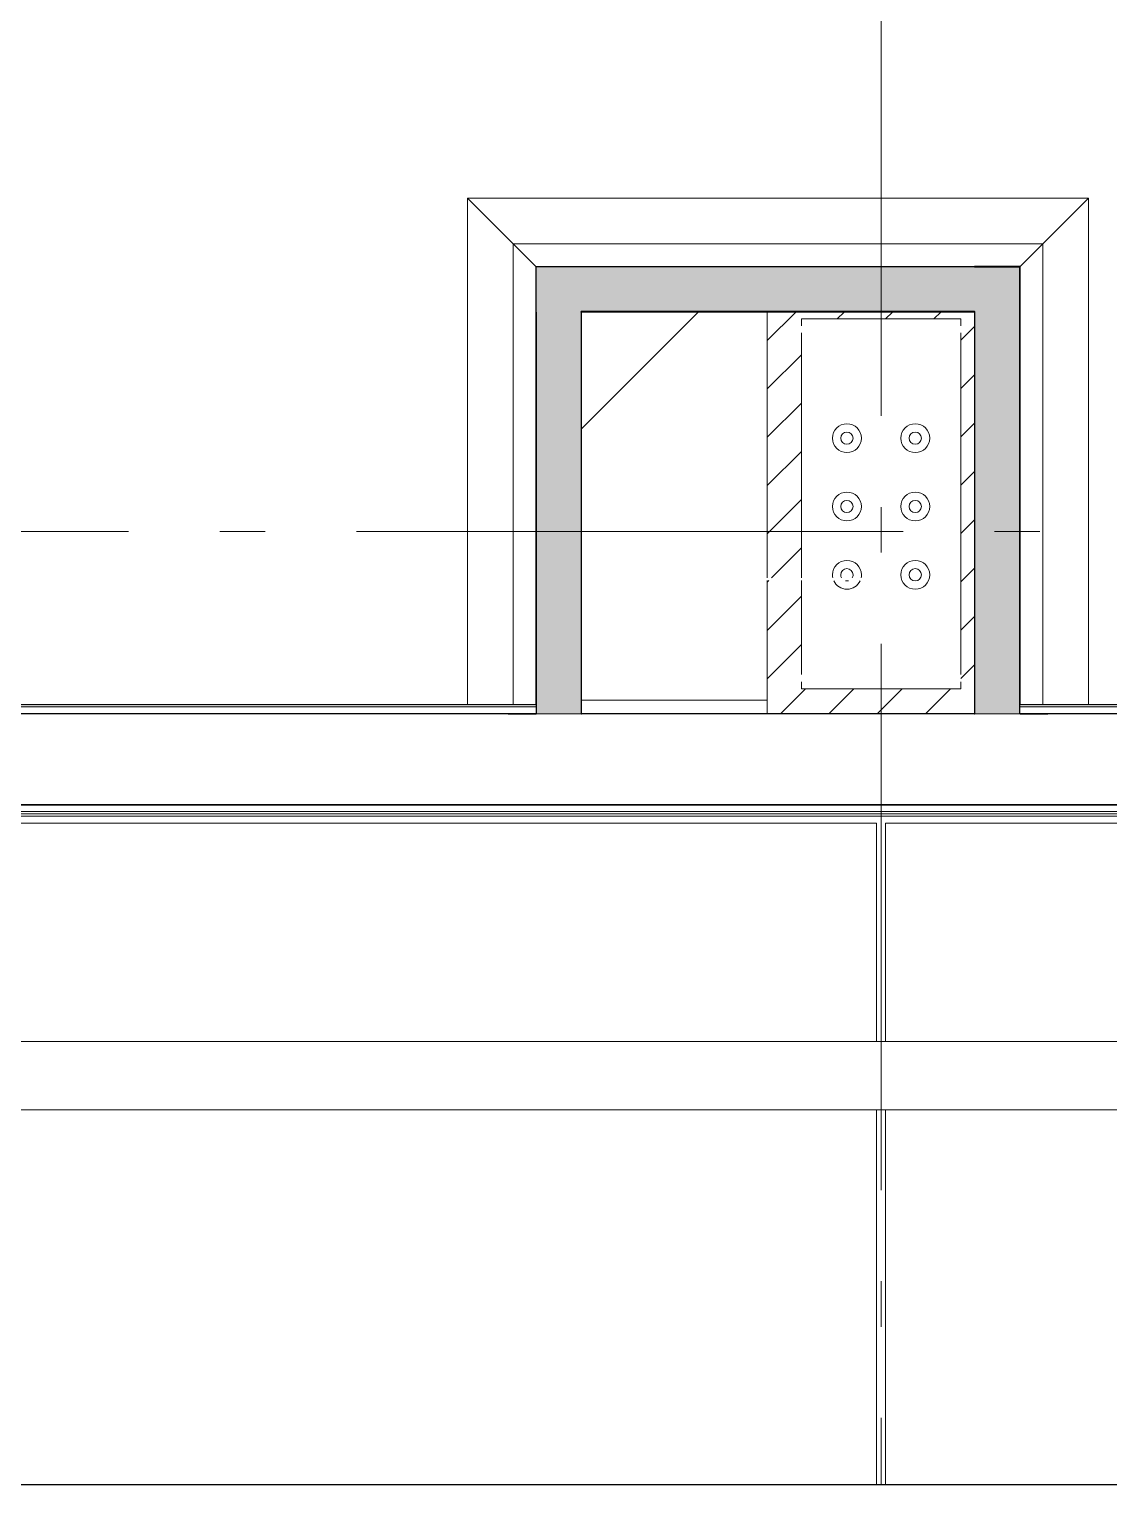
# Model space of a CAD drawing. Header units: millimetres. Extents: x -187347 to 135007, y -6415 to 292048.
# Drawn here: x -76810 to -74440, y -6038 to -2842 of the extents above; entities that cross this region are included whole.
import ezdxf

# ---------------------------------------------------------------- set-up
doc = ezdxf.new("R2010")
doc.units = ezdxf.units.MM
doc.header["$LTSCALE"] = 100
doc.linetypes.add('Z_LINE-CNTR', pattern=[17, 12, -2, 1, -2])
for name, color, linetype, lineweight in [('A-FLOR', 7, 'Continuous', 5), ('A-WALL', 7, 'Continuous', 5), ('A-WALL-FNSH', 7, 'Continuous', 5), ('A-WALL-PATT', 7, 'Continuous', 5), ('S-BEAM', 7, 'Continuous', 5), ('S-COLS', 7, 'Continuous', 5), ('S-FSTN', 7, 'Continuous', 5), ('S-GRID', 7, 'Continuous', 5)]:
    doc.layers.add(name, color=color, linetype=linetype, lineweight=lineweight)
doc.layers.add('Tracklength', color=4, linetype='Continuous')

# ---------------------------------------------------------------- blocks, each defined once
blk = doc.blocks.new('ODE_ST_M3_Base_Plate_Connection___Double_Row_14562_FREE_BOLT_LOD3 - BR630A-30467396-BLOCK WORK - GROUND FLOOR PLAN - FOR SITE')
at = {"layer": 'S-FSTN'}
for p, q in [((-181.3, 406), (-181.3, 391)), ((168.7, 406), (-181.3, 406)), ((168.7, 391), (168.7, 406)), ((-181.3, 375), (-181.3, -375)), ((168.7, 168.8), (168.7, 375)), ((168.7, -375), (168.7, 162.8)), ((-181.3, -391), (-181.3, -406)), ((-181.3, -406), (168.7, -406)), ((168.7, -406), (168.7, -391))]:
    blk.add_line(p, q, dxfattribs=at)
blk = doc.blocks.new('Hex Head - 16mmØ BOLT-9650050-BLOCK WORK - GROUND FLOOR PLAN - FOR SITE')
at = {"layer": 'S-FSTN'}
for radius, start, end in [(31.7, 0, 180), (13.5, 0, 180), (31.7, 180, 360), (13.5, 180, 360)]:
    blk.add_arc((9.5, 0), radius, start, end, dxfattribs=at)
blk = doc.blocks.new('Hex Head - 30mmØ BOLT-30457600-BLOCK WORK - GROUND FLOOR PLAN - FOR SITE')
at = {"layer": 'S-FSTN'}
for radius, start, end in [(31.7, 0, 180), (13.5, 0, 180), (31.7, 180, 360), (13.5, 180, 360)]:
    blk.add_arc((9.5, 0), radius, start, end, dxfattribs=at)
blk = doc.blocks.new('Hex Head - 16mmØ BOLT-V283-BLOCK WORK - GROUND FLOOR PLAN - FOR SITE')
at = {"layer": 'S-FSTN'}
for radius, start, end in [(31.7, 0, 180), (13.5, 0, 180), (31.8, 180, 192.4125), (31.7, 203.9765, 336.0235), (13.5, 180, 210), (13.5, 255, 285), (13.5, 330, 360), (31.7, 347.5875, 360)]:
    blk.add_arc((9.5, 0), radius, start, end, dxfattribs=at)

msp = doc.modelspace()

# ---------------------------------------------------------------- hatches: boundary and pattern name
at = {"layer": 'A-WALL-PATT', "true_color": 0xb8ffa6}
h = msp.add_hatch(color=71, dxfattribs=at)
h.paths.add_polyline_path([(-75696.6, -4325), (-75696.6, -3463), (-75697.4, -3463), (-75697.4, -4325)])
h.paths.add_polyline_path([(-75696.6, -3462.2), (-75696.6, -3363.8), (-75697.4, -3363.8), (-75697.4, -3462.2)])
h = msp.add_hatch(color=71, dxfattribs=at)
h.paths.add_polyline_path([(-74734.1, -3363.8), (-74635.7, -3363.8), (-74635.7, -3363), (-74734.1, -3363)])
h.paths.add_polyline_path([(-75696.6, -3363.8), (-74734.9, -3363.8), (-74734.9, -3363), (-75696.6, -3363)])
at = {"layer": 'A-WALL-PATT'}
h = msp.add_hatch(dxfattribs=at)
h.set_pattern_fill('FP_644', color=256, angle=67.3801, style=0, pattern_type=2)
h.set_pattern_definition([(67.38, (-75212.064, -3443.189), (0.0003, 50.7995), [13.208, -647.192]), (67.38, (-75161.264, -3443.19), (0.0003, 50.79954), [13.208, -647.192]), (67.38, (-75110.464, -3443.189), (0.0003, 50.79954), [13.208, -647.192]), (67.38, (-75059.664, -3443.19), (0.0003, 50.79954), [13.208, -647.192]), (67.38, (-75008.864, -3443.189), (0.0003, 50.79954), [13.208, -647.192]), (112.249, (-75169.392, -3443.19), (0.00024, 50.8004), [12.075, -1195.427]), (112.249, (-75118.592, -3443.189), (0.00024, 50.8004), [12.075, -1195.427]), (112.249, (-75067.792, -3443.189), (0.00024, 50.80037), [12.075, -1195.427]), (112.249, (-75016.992, -3443.189), (0.00024, 50.80037), [12.075, -1195.427]), (112.249, (-74966.192, -3443.189), (0.00024, 50.80037), [12.075, -1195.427]), (112.249, (-74915.392, -3443.188), (0.00024, 50.80037), [12.075, -1195.427]), (112.2491, (-74864.592, -3443.19), (0.00024, 50.80037), [12.075, -1195.427]), (112.2491, (-74813.792, -3443.19), (0.00024, 50.80037), [12.075, -1195.427]), (112.2491, (-74762.992, -3443.189), (0.00024, 50.80037), [12.075, -1195.427]), (247.751, (-75182.092, -3432.013), (-0.0005, 50.8004), [12.075, -1195.427]), (247.751, (-75131.292, -3432.013), (-0.0005, 50.8004), [12.075, -1195.427]), (247.751, (-75080.492, -3432.013), (-0.0005, 50.80037), [12.075, -1195.427]), (247.751, (-75029.692, -3432.013), (-0.0005, 50.80037), [12.075, -1195.427]), (247.751, (-74978.892, -3432.013), (-0.0005, 50.80037), [12.075, -1195.427]), (247.751, (-74928.092, -3432.013), (-0.0005, 50.80037), [12.075, -1195.427]), (247.7511, (-74877.292, -3432.013), (-0.00048, 50.80037), [12.075, -1195.427]), (247.7511, (-74826.492, -3432.013), (-0.00048, 50.80037), [12.075, -1195.427]), (247.7511, (-74775.692, -3432.013), (-0.00048, 50.80037), [12.075, -1195.427]), (292.62, (-75199.872, -3430.997), (-0.00055, 50.79954), [13.208, -647.192]), (292.62, (-75149.072, -3430.997), (-0.00055, 50.79954), [13.208, -647.192]), (292.62, (-75098.272, -3430.997), (-0.00055, 50.79954), [13.208, -647.192]), (292.62, (-75047.472, -3430.997), (-0.00055, 50.79954), [13.208, -647.192]), (292.62, (-74996.672, -3430.997), (-0.00055, 50.79954), [13.208, -647.192]), (81.8701, (-75214.604, -3451.825), (-7e-05, 50.79954), [3.592, -355.618]), (68.1986, (-75214.096, -3448.269), (-0.0002, 50.8005), [5.471, -268.095]), (68.1986, (-75163.296, -3448.269), (-0.0002, 50.8005), [5.471, -268.095]), (291.801, (-75194.792, -3443.19), (0.0004, 50.8005), [5.471, -268.095]), (291.801, (-75143.992, -3443.19), (0.0004, 50.8005), [5.471, -268.095]), (278.1301, (-75192.76, -3448.269), (-0.00017, 50.79954), [3.592, -355.618]), (278.1301, (-75214.604, -3451.825), (-0.00017, 50.79954), [3.592, -355.618]), (296.565, (-75214.096, -3455.381), (-0.0005, 50.7999), [3.408, -110.184]), (315, (-75212.572, -3458.43), (-0.0001, 50.8), [3.592, -68.25]), (326.31, (-75210.032, -3460.97), (-0.0005, 50.8), [1.832, -181.33]), (326.31, (-75159.23, -3460.97), (-0.0005, 50.8), [1.832, -181.33]), (326.31, (-75108.43, -3460.97), (-0.0005, 50.8), [1.832, -181.33]), (341.565, (-75208.51, -3461.985), (0.0002, 50.8), [1.676, -158.967]), (341.565, (-75157.71, -3461.985), (0.0002, 50.7998), [1.676, -158.967]), (341.565, (-75106.91, -3461.985), (0.0002, 50.7998), [1.676, -158.967]), (341.565, (-75206.984, -3462.493), (0.0002, 50.8), [1.676, -158.967]), (341.565, (-75156.184, -3462.493), (0.0002, 50.7998), [1.676, -158.967]), (341.565, (-75105.384, -3462.493), (0.0002, 50.7998), [1.676, -158.967]), (0.0001, (-75205.46, -3463), (-0.0001, 50.8), [4.064, -46.736]), (18.435, (-75201.396, -3463), (-0.0005, 50.8), [1.676, -158.967]), (18.435, (-75150.596, -3463), (-0.0005, 50.7998), [1.676, -158.967]), (18.435, (-75099.796, -3463), (-0.0005, 50.7998), [1.676, -158.967]), (18.435, (-75199.87, -3462.493), (-0.0005, 50.8), [1.676, -158.967]), (18.435, (-75149.07, -3462.492), (-0.0005, 50.7998), [1.676, -158.967]), (18.435, (-75098.27, -3462.493), (-0.0005, 50.7998), [1.676, -158.967]), (33.69, (-75198.35, -3461.985), (0.0002, 50.8), [1.832, -181.33]), (33.69, (-75147.548, -3461.985), (0.0002, 50.8), [1.832, -181.33]), (33.69, (-75096.75, -3461.985), (0.0002, 50.8), [1.832, -181.33]), (45, (-75196.824, -3460.97), (-0.0001, 50.8), [3.592, -68.25]), (63.435, (-75194.284, -3458.429), (0.0003, 50.7999), [3.408, -110.184]), (81.8701, (-75192.76, -3455.3815), (-7e-05, 50.79954), [3.592, -355.618]), (81.8701, (-75189.204, -3451.8244), (-7e-05, 50.79954), [3.592, -355.618]), (68.1986, (-75188.696, -3448.27), (-0.0002, 50.8005), [5.471, -268.095]), (68.1986, (-75137.896, -3448.269), (-0.0002, 50.8005), [5.471, -268.095]), (291.801, (-75169.392, -3443.19), (0.0004, 50.8005), [5.471, -268.095]), (291.801, (-75118.592, -3443.189), (0.0004, 50.8005), [5.471, -268.095]), (278.1301, (-75167.36, -3448.2684), (-0.00017, 50.79954), [3.592, -355.618]), (278.1301, (-75189.204, -3451.8244), (-0.00017, 50.79954), [3.592, -355.618]), (296.565, (-75188.696, -3455.381), (-0.0005, 50.7999), [3.408, -110.184]), (315, (-75187.172, -3458.43), (-0.0001, 50.8), [3.592, -68.25]), (326.31, (-75184.63, -3460.97), (-0.0005, 50.8), [1.832, -181.33]), (326.31, (-75133.83, -3460.97), (-0.0005, 50.8), [1.832, -181.33]), (326.31, (-75083.032, -3460.97), (-0.0005, 50.8), [1.832, -181.33]), (341.565, (-75183.11, -3461.985), (0.0002, 50.7998), [1.676, -158.967]), (341.565, (-75132.31, -3461.985), (0.0002, 50.7998), [1.676, -158.967]), (341.565, (-75081.508, -3461.985), (0.0002, 50.7998), [1.676, -158.967]), (341.565, (-75181.584, -3462.493), (0.0002, 50.7998), [1.676, -158.967]), (341.565, (-75130.784, -3462.493), (0.0002, 50.7998), [1.676, -158.967]), (341.565, (-75079.984, -3462.493), (0.0002, 50.7998), [1.676, -158.967]), (0.0001, (-75180.06, -3463), (-0.0001, 50.8), [4.064, -46.736]), (18.435, (-75175.996, -3463), (-0.0005, 50.7998), [1.676, -158.967]), (18.435, (-75125.196, -3463), (-0.0005, 50.7998), [1.676, -158.967]), (18.435, (-75074.396, -3463), (-0.0005, 50.7998), [1.676, -158.967]), (18.435, (-75174.47, -3462.493), (-0.0005, 50.7998), [1.676, -158.967]), (18.435, (-75123.67, -3462.493), (-0.0005, 50.7998), [1.676, -158.967]), (18.435, (-75072.87, -3462.493), (-0.0005, 50.7998), [1.676, -158.967]), (33.69, (-75172.948, -3461.985), (0.0002, 50.8), [1.832, -181.33]), (33.69, (-75122.148, -3461.985), (0.0002, 50.8), [1.832, -181.33]), (33.69, (-75071.35, -3461.985), (0.0002, 50.8), [1.832, -181.33]), (45, (-75171.424, -3460.97), (-0.0001, 50.8), [3.592, -68.25]), (63.435, (-75168.884, -3458.429), (0.0003, 50.7999), [3.408, -110.184]), (81.8701, (-75167.3596, -3455.381), (-7e-05, 50.79954), [3.592, -355.618]), (81.8701, (-75201.9036, -3423.377), (-7e-05, 50.79954), [3.592, -355.618]), (63.435, (-75201.396, -3419.821), (0.0003, 50.7999), [3.408, -110.184]), (45, (-75199.872, -3416.773), (-0.0001, 50.8), [3.592, -68.25]), (33.69, (-75197.33, -3414.233), (0.0002, 50.8), [1.832, -181.33]), (33.69, (-75146.532, -3414.233), (0.0002, 50.8), [1.832, -181.33]), (33.69, (-75095.73, -3414.233), (0.0002, 50.8), [1.832, -181.33]), (18.435, (-75195.81, -3413.217), (-0.0005, 50.8), [1.676, -158.967]), (18.435, (-75145.01, -3413.217), (-0.0005, 50.7998), [1.676, -158.967]), (18.435, (-75094.208, -3413.217), (-0.0005, 50.7998), [1.676, -158.967]), (18.435, (-75194.284, -3412.71), (-0.0005, 50.8), [1.676, -158.967]), (18.435, (-75143.484, -3412.71), (-0.0005, 50.7998), [1.676, -158.967]), (18.435, (-75092.684, -3412.71), (-0.0005, 50.7998), [1.676, -158.967]), (0.0001, (-75192.76, -3412.2), (-0.0001, 50.8), [4.064, -46.736]), (341.565, (-75188.696, -3412.2), (0.0002, 50.8), [1.676, -158.967]), (341.565, (-75137.896, -3412.2), (0.0002, 50.7998), [1.676, -158.967]), (341.565, (-75087.096, -3412.2), (0.0002, 50.7998), [1.676, -158.967]), (341.565, (-75187.172, -3412.71), (0.0002, 50.8), [1.676, -158.967]), (341.565, (-75136.37, -3412.71), (0.0002, 50.7998), [1.676, -158.967]), (341.565, (-75085.57, -3412.71), (0.0002, 50.7998), [1.676, -158.967]), (326.31, (-75185.648, -3413.217), (-0.0005, 50.8), [1.832, -181.33]), (326.31, (-75134.848, -3413.217), (-0.0005, 50.8), [1.832, -181.33]), (326.31, (-75084.05, -3413.217), (-0.0005, 50.8), [1.832, -181.33]), (315, (-75184.124, -3414.233), (-0.0001, 50.8), [3.592, -68.25]), (296.565, (-75181.584, -3416.773), (-0.0005, 50.7999), [3.408, -110.184]), (278.1301, (-75180.0596, -3419.821), (-0.00017, 50.79954), [3.592, -355.618]), (278.1301, (-75201.9036, -3423.377), (-0.00017, 50.79954), [3.592, -355.618]), (290.556, (-75201.396, -3426.932), (-0.0003, 50.8004), [4.34, -429.695]), (290.556, (-75150.596, -3426.933), (-0.0003, 50.8004), [4.34, -429.695]), (290.556, (-75099.796, -3426.933), (-0.0003, 50.8004), [4.34, -429.695]), (68.1986, (-75182.092, -3432.013), (-0.0002, 50.8005), [5.471, -268.095]), (68.1986, (-75131.292, -3432.013), (-0.0002, 50.8005), [5.471, -268.095]), (81.8701, (-75180.06, -3426.933), (-7e-05, 50.79954), [3.592, -355.618]), (0.0001, (-75216.13, -3412.2), (-0.0001, 50.8), [2.032, -48.768]), (341.565, (-75214.096, -3412.2), (0.0002, 50.8), [1.676, -158.967]), (341.565, (-75163.296, -3412.2), (0.0002, 50.7998), [1.676, -158.967]), (341.565, (-75112.496, -3412.2), (0.0002, 50.7998), [1.676, -158.967]), (341.565, (-75212.57, -3412.71), (0.0002, 50.8), [1.676, -158.967]), (341.565, (-75161.77, -3412.71), (0.0002, 50.7998), [1.676, -158.967]), (341.565, (-75110.97, -3412.71), (0.0002, 50.7998), [1.676, -158.967]), (326.31, (-75211.05, -3413.217), (-0.0005, 50.8), [1.832, -181.33]), (326.31, (-75160.248, -3413.217), (-0.0005, 50.8), [1.832, -181.33]), (326.31, (-75109.45, -3413.217), (-0.0005, 50.8), [1.832, -181.33]), (315, (-75209.524, -3414.233), (-0.0001, 50.8), [3.592, -68.25]), (296.565, (-75206.984, -3416.773), (-0.0005, 50.7999), [3.408, -110.184]), (278.1301, (-75205.46, -3419.8215), (-0.00017, 50.79954), [3.592, -355.618]), (69.444, (-75206.984, -3430.997), (7e-05, 50.8004), [4.34, -429.695]), (69.444, (-75156.184, -3430.997), (7e-05, 50.8004), [4.34, -429.695]), (69.444, (-75105.384, -3430.997), (7e-05, 50.8004), [4.34, -429.695]), (81.8701, (-75205.46, -3426.9334), (-7e-05, 50.79954), [3.592, -355.618]), (81.8701, (-75176.504, -3423.377), (-7e-05, 50.79954), [3.592, -355.618]), (63.435, (-75175.996, -3419.82), (0.0003, 50.7999), [3.408, -110.184]), (45, (-75174.47, -3416.773), (-0.0001, 50.8), [3.592, -68.25]), (33.69, (-75171.932, -3414.233), (0.0002, 50.8), [1.832, -181.33]), (33.69, (-75121.13, -3414.233), (0.0002, 50.8), [1.832, -181.33]), (33.69, (-75070.33, -3414.233), (0.0002, 50.8), [1.832, -181.33]), (18.435, (-75170.41, -3413.217), (-0.0005, 50.7998), [1.676, -158.967]), (18.435, (-75119.61, -3413.217), (-0.0005, 50.7998), [1.676, -158.967]), (18.435, (-75068.81, -3413.217), (-0.0005, 50.7998), [1.676, -158.967]), (18.435, (-75168.884, -3412.71), (-0.0005, 50.7998), [1.676, -158.967]), (18.435, (-75118.084, -3412.71), (-0.0005, 50.7998), [1.676, -158.967]), (18.435, (-75067.284, -3412.71), (-0.0005, 50.7998), [1.676, -158.967]), (0.0001, (-75167.36, -3412.2), (-0.0001, 50.8), [2.032, -48.768]), (278.1301, (-75176.504, -3423.377), (-0.00017, 50.79954), [3.592, -355.618]), (291.801, (-75175.996, -3426.933), (0.0004, 50.8005), [5.471, -268.095]), (291.801, (-75125.196, -3426.933), (0.0004, 50.8005), [5.471, -268.095])])
h.paths.add_polyline_path([(-74734.1, -3462.2), (-74734.1, -3363.8), (-75696.6, -3363.8), (-75696.6, -3462.2), (-74734.9, -3462.2)])
h = msp.add_hatch(dxfattribs=at)
h.set_pattern_fill('FP_645', color=256, angle=67.3801, style=0, pattern_type=2)
h.set_pattern_definition([(337.38, (-74715.066, -3858.064), (50.79954, -0.0003), [13.208, -647.192]), (337.38, (-74715.066, -3908.865), (50.79954, -0.0003), [13.208, -647.192]), (337.38, (-74715.066, -3959.665), (50.79954, -0.0003), [13.208, -647.192]), (337.38, (-74715.066, -4010.465), (50.79954, -0.0003), [13.208, -647.192]), (337.38, (-74715.066, -4061.265), (50.79954, -0.0003), [13.208, -647.192]), (22.249, (-74715.066, -3900.737), (50.8004, -0.00024), [12.075, -1195.427]), (22.249, (-74715.066, -3951.537), (50.8004, -0.00024), [12.075, -1195.427]), (22.249, (-74715.066, -4002.337), (50.80037, -0.00024), [12.075, -1195.427]), (22.249, (-74715.066, -4053.137), (50.80037, -0.00024), [12.075, -1195.427]), (22.249, (-74715.066, -4103.937), (50.80037, -0.00024), [12.075, -1195.427]), (22.249, (-74715.066, -4154.737), (50.80037, -0.00024), [12.075, -1195.427]), (22.2491, (-74715.066, -4205.537), (50.80037, -0.00024), [12.075, -1195.427]), (22.2491, (-74715.066, -4256.337), (50.80037, -0.00024), [12.075, -1195.427]), (22.2491, (-74715.066, -4307.136), (50.80037, -0.00024), [12.075, -1195.427]), (157.751, (-74703.89, -3888.036), (50.8004, 0.0005), [12.075, -1195.427]), (157.751, (-74703.89, -3938.837), (50.8004, 0.0005), [12.075, -1195.427]), (157.751, (-74703.89, -3989.637), (50.80037, 0.0005), [12.075, -1195.427]), (157.751, (-74703.89, -4040.437), (50.80037, 0.0005), [12.075, -1195.427]), (157.751, (-74703.89, -4091.237), (50.80037, 0.0005), [12.075, -1195.427]), (157.751, (-74703.89, -4142.037), (50.80037, 0.0005), [12.075, -1195.427]), (157.7511, (-74703.89, -4192.837), (50.80037, 0.00048), [12.075, -1195.427]), (157.7511, (-74703.89, -4243.637), (50.80037, 0.00048), [12.075, -1195.427]), (157.7511, (-74703.89, -4294.437), (50.80037, 0.00048), [12.075, -1195.427]), (202.62, (-74702.874, -3870.257), (50.79954, 0.00055), [13.208, -647.192]), (202.62, (-74702.874, -3921.057), (50.79954, 0.00055), [13.208, -647.192]), (202.62, (-74702.874, -3971.857), (50.79954, 0.00055), [13.208, -647.192]), (202.62, (-74702.874, -4022.657), (50.79954, 0.00055), [13.208, -647.192]), (202.62, (-74702.874, -4073.457), (50.79954, 0.00055), [13.208, -647.192]), (351.8701, (-74723.7016, -3855.525), (50.79954, 7e-05), [3.592, -355.618]), (338.198, (-74720.146, -3856.033), (50.8005, -0.0002), [5.471, -268.095]), (338.198, (-74720.146, -3906.833), (50.8005, -0.0002), [5.471, -268.095]), (201.801, (-74715.066, -3875.337), (50.8005, -0.0004), [5.471, -268.095]), (201.801, (-74715.066, -3926.137), (50.8005, -0.0004), [5.471, -268.095]), (188.1301, (-74720.1456, -3877.369), (50.79954, 0.00017), [3.592, -355.618]), (188.1301, (-74723.7016, -3855.525), (50.79954, 0.00017), [3.592, -355.618]), (206.565, (-74727.258, -3856.033), (50.7999, 0.0005), [3.408, -110.184]), (225, (-74730.306, -3857.557), (50.8, 0.0001), [3.592, -68.25]), (236.31, (-74732.846, -3860.097), (50.8, 0.0005), [1.832, -181.33]), (236.31, (-74732.846, -3910.897), (50.8, 0.0005), [1.832, -181.33]), (236.31, (-74732.846, -3961.697), (50.8, 0.0005), [1.832, -181.33]), (251.565, (-74733.86, -3861.62), (50.8, -0.0002), [1.676, -158.967]), (251.565, (-74733.86, -3912.42), (50.7998, -0.0002), [1.676, -158.967]), (251.565, (-74733.86, -3963.22), (50.7998, -0.0002), [1.676, -158.967]), (251.565, (-74734.37, -3863.145), (50.8, -0.0002), [1.676, -158.967]), (251.565, (-74734.37, -3913.945), (50.7998, -0.0002), [1.676, -158.967]), (251.565, (-74734.37, -3964.745), (50.7998, -0.0002), [1.676, -158.967]), (270, (-74734.88, -3864.67), (50.8, 0.0001), [4.064, -46.736]), (288.435, (-74734.88, -3868.733), (50.8, 0.0005), [1.676, -158.967]), (288.435, (-74734.88, -3919.533), (50.7998, 0.0005), [1.676, -158.967]), (288.435, (-74734.88, -3970.332), (50.7998, 0.0005), [1.676, -158.967]), (288.435, (-74734.37, -3870.257), (50.8, 0.0005), [1.676, -158.967]), (288.435, (-74734.37, -3921.057), (50.7998, 0.0005), [1.676, -158.967]), (288.435, (-74734.37, -3971.857), (50.7998, 0.0005), [1.676, -158.967]), (303.69, (-74733.86, -3871.78), (50.8, -0.0002), [1.832, -181.33]), (303.69, (-74733.86, -3922.58), (50.8, -0.0002), [1.832, -181.33]), (303.69, (-74733.862, -3973.38), (50.8, -0.0002), [1.832, -181.33]), (315, (-74732.846, -3873.305), (50.8, 0.0001), [3.592, -68.25]), (333.435, (-74730.306, -3875.845), (50.7999, -0.0003), [3.408, -110.184]), (351.8701, (-74727.258, -3877.369), (50.79954, 7e-05), [3.592, -355.618]), (351.8701, (-74723.702, -3880.9254), (50.79954, 7e-05), [3.592, -355.618]), (338.198, (-74720.146, -3881.433), (50.8005, -0.0002), [5.471, -268.095]), (338.198, (-74720.146, -3932.233), (50.8005, -0.0002), [5.471, -268.095]), (201.801, (-74715.066, -3900.737), (50.8005, -0.0004), [5.471, -268.095]), (201.801, (-74715.066, -3951.537), (50.8005, -0.0004), [5.471, -268.095]), (188.1301, (-74720.146, -3902.7694), (50.79954, 0.00017), [3.592, -355.618]), (188.1301, (-74723.702, -3880.9254), (50.79954, 0.00017), [3.592, -355.618]), (206.565, (-74727.258, -3881.433), (50.7999, 0.0005), [3.408, -110.184]), (225, (-74730.306, -3882.957), (50.8, 0.0001), [3.592, -68.25]), (236.31, (-74732.846, -3885.497), (50.8, 0.0005), [1.832, -181.33]), (236.31, (-74732.846, -3936.297), (50.8, 0.0005), [1.832, -181.33]), (236.31, (-74732.846, -3987.097), (50.8, 0.0005), [1.832, -181.33]), (251.565, (-74733.86, -3887.02), (50.7998, -0.0002), [1.676, -158.967]), (251.565, (-74733.86, -3937.82), (50.7998, -0.0002), [1.676, -158.967]), (251.565, (-74733.86, -3988.62), (50.7998, -0.0002), [1.676, -158.967]), (251.565, (-74734.37, -3888.544), (50.7998, -0.0002), [1.676, -158.967]), (251.565, (-74734.37, -3939.345), (50.7998, -0.0002), [1.676, -158.967]), (251.565, (-74734.37, -3990.145), (50.7998, -0.0002), [1.676, -158.967]), (270, (-74734.88, -3890.07), (50.8, 0.0001), [4.064, -46.736]), (288.435, (-74734.88, -3894.133), (50.7998, 0.0005), [1.676, -158.967]), (288.435, (-74734.88, -3944.933), (50.7998, 0.0005), [1.676, -158.967]), (288.435, (-74734.88, -3995.733), (50.7998, 0.0005), [1.676, -158.967]), (288.435, (-74734.37, -3895.657), (50.7998, 0.0005), [1.676, -158.967]), (288.435, (-74734.37, -3946.457), (50.7998, 0.0005), [1.676, -158.967]), (288.435, (-74734.37, -3997.257), (50.7998, 0.0005), [1.676, -158.967]), (303.69, (-74733.86, -3897.18), (50.8, -0.0002), [1.832, -181.33]), (303.69, (-74733.862, -3947.98), (50.8, -0.0002), [1.832, -181.33]), (303.69, (-74733.86, -3998.78), (50.8, -0.0002), [1.832, -181.33]), (315, (-74732.846, -3898.705), (50.8, 0.0001), [3.592, -68.25]), (333.435, (-74730.306, -3901.244), (50.7999, -0.0003), [3.408, -110.184]), (351.8701, (-74727.258, -3902.769), (50.79954, 7e-05), [3.592, -355.618]), (351.8701, (-74695.254, -3868.225), (50.79954, 7e-05), [3.592, -355.618]), (333.435, (-74691.698, -3868.733), (50.7999, -0.0003), [3.408, -110.184]), (315, (-74688.65, -3870.257), (50.8, 0.0001), [3.592, -68.25]), (303.69, (-74686.11, -3872.797), (50.8, -0.0002), [1.832, -181.33]), (303.69, (-74686.11, -3923.597), (50.8, -0.0002), [1.832, -181.33]), (303.69, (-74686.11, -3974.397), (50.8, -0.0002), [1.832, -181.33]), (288.435, (-74685.094, -3874.32), (50.8, 0.0005), [1.676, -158.967]), (288.435, (-74685.094, -3925.12), (50.7998, 0.0005), [1.676, -158.967]), (288.435, (-74685.094, -3975.92), (50.7998, 0.0005), [1.676, -158.967]), (288.435, (-74684.586, -3875.845), (50.8, 0.0005), [1.676, -158.967]), (288.435, (-74684.586, -3926.645), (50.7998, 0.0005), [1.676, -158.967]), (288.435, (-74684.586, -3977.445), (50.7998, 0.0005), [1.676, -158.967]), (270, (-74684.08, -3877.37), (50.8, 0.0001), [4.064, -46.736]), (251.565, (-74684.08, -3881.432), (50.8, -0.0002), [1.676, -158.967]), (251.565, (-74684.08, -3932.233), (50.7998, -0.0002), [1.676, -158.967]), (251.565, (-74684.08, -3983.033), (50.7998, -0.0002), [1.676, -158.967]), (251.565, (-74684.586, -3882.957), (50.7998, -0.0002), [1.676, -158.967]), (251.565, (-74684.586, -3933.757), (50.7998, -0.0002), [1.676, -158.967]), (251.565, (-74684.586, -3984.557), (50.7998, -0.0002), [1.676, -158.967]), (236.31, (-74685.094, -3884.48), (50.8, 0.0005), [1.832, -181.33]), (236.31, (-74685.094, -3935.28), (50.8, 0.0005), [1.832, -181.33]), (236.31, (-74685.094, -3986.08), (50.8, 0.0005), [1.832, -181.33]), (225, (-74686.11, -3886.005), (50.8, 0.0001), [3.592, -68.25]), (206.565, (-74688.65, -3888.545), (50.7999, 0.0005), [3.408, -110.184]), (188.1301, (-74691.698, -3890.069), (50.79954, 0.00017), [3.592, -355.618]), (188.1301, (-74695.254, -3868.225), (50.79954, 0.00017), [3.592, -355.618]), (200.556, (-74698.81, -3868.733), (50.8004, 0.0003), [4.34, -429.695]), (200.556, (-74698.81, -3919.533), (50.8004, 0.0003), [4.34, -429.695]), (200.556, (-74698.81, -3970.333), (50.8004, 0.0003), [4.34, -429.695]), (338.198, (-74703.89, -3888.036), (50.8005, -0.0002), [5.471, -268.095]), (338.198, (-74703.89, -3938.837), (50.8005, -0.0002), [5.471, -268.095]), (351.8701, (-74698.81, -3890.069), (50.79954, 7e-05), [3.592, -355.618]), (270, (-74684.08, -3854), (50.8, 0.0001), [2.032, -48.768]), (251.565, (-74684.08, -3856.033), (50.8, -0.0002), [1.676, -158.967]), (251.565, (-74684.08, -3906.833), (50.7998, -0.0002), [1.676, -158.967]), (251.565, (-74684.08, -3957.633), (50.7998, -0.0002), [1.676, -158.967]), (251.565, (-74684.586, -3857.556), (50.8, -0.0002), [1.676, -158.967]), (251.565, (-74684.586, -3908.357), (50.7998, -0.0002), [1.676, -158.967]), (251.565, (-74684.586, -3959.157), (50.7998, -0.0002), [1.676, -158.967]), (236.31, (-74685.094, -3859.08), (50.8, 0.0005), [1.832, -181.33]), (236.31, (-74685.094, -3909.88), (50.8, 0.0005), [1.832, -181.33]), (236.31, (-74685.094, -3960.68), (50.8, 0.0005), [1.832, -181.33]), (225, (-74686.11, -3860.605), (50.8, 0.0001), [3.592, -68.25]), (206.565, (-74688.65, -3863.145), (50.7999, 0.0005), [3.408, -110.184]), (188.1301, (-74691.698, -3864.669), (50.79954, 0.00017), [3.592, -355.618]), (339.444, (-74702.874, -3863.144), (50.8004, -7e-05), [4.34, -429.695]), (339.444, (-74702.874, -3913.945), (50.8004, -7e-05), [4.34, -429.695]), (339.444, (-74702.874, -3964.745), (50.8004, -7e-05), [4.34, -429.695]), (351.8701, (-74698.81, -3864.669), (50.79954, 7e-05), [3.592, -355.618]), (351.8701, (-74695.254, -3893.625), (50.79954, 7e-05), [3.592, -355.618]), (333.435, (-74691.698, -3894.133), (50.7999, -0.0003), [3.408, -110.184]), (315, (-74688.65, -3895.657), (50.8, 0.0001), [3.592, -68.25]), (303.69, (-74686.11, -3898.196), (50.8, -0.0002), [1.832, -181.33]), (303.69, (-74686.11, -3948.997), (50.8, -0.0002), [1.832, -181.33]), (303.69, (-74686.11, -3999.797), (50.8, -0.0002), [1.832, -181.33]), (288.435, (-74685.094, -3899.72), (50.7998, 0.0005), [1.676, -158.967]), (288.435, (-74685.094, -3950.52), (50.7998, 0.0005), [1.676, -158.967]), (288.435, (-74685.094, -4001.32), (50.7998, 0.0005), [1.676, -158.967]), (288.435, (-74684.586, -3901.245), (50.7998, 0.0005), [1.676, -158.967]), (288.435, (-74684.586, -3952.045), (50.7998, 0.0005), [1.676, -158.967]), (288.435, (-74684.586, -4002.844), (50.7998, 0.0005), [1.676, -158.967]), (270, (-74684.08, -3902.77), (50.8, 0.0001), [2.032, -48.768]), (188.1301, (-74695.254, -3893.625), (50.79954, 0.00017), [3.592, -355.618]), (201.801, (-74698.81, -3894.133), (50.8005, -0.0004), [5.471, -268.095]), (201.801, (-74698.81, -3944.933), (50.8005, -0.0004), [5.471, -268.095])])
h.paths.add_polyline_path([(-74635.7, -4345), (-74635.7, -3363.8), (-74734.1, -3363.8), (-74734.1, -4345)])
at = {"layer": 'A-WALL-PATT', "true_color": 0xb8ffa6}
for points in [[(-74634.9, -4325), (-74634.9, -3363.8), (-74635.7, -3363.8), (-74635.7, -4325)], [(-75122.3, -3463), (-74734.9, -3463), (-74734.9, -3462.2), (-75598.2, -3462.2), (-75597.4, -3463), (-75492.6, -3463)], [(-75597.4, -4345), (-75597.4, -3463), (-75598.2, -3463), (-75598.2, -4345)], [(-74734.9, -4345), (-74734.1, -4345), (-74734.1, -3462.2), (-74734.9, -3463), (-74734.9, -3886.2)]]:
    msp.add_hatch(color=71, dxfattribs=at).paths.add_polyline_path(points)
at = {"layer": 'A-WALL-PATT'}
h = msp.add_hatch(dxfattribs=at)
h.set_pattern_fill('FP_643', color=256, angle=67.3801, style=0, pattern_type=2)
h.set_pattern_definition([(157.38, (-75617.19, -3899.937), (-50.7995, 0.0003), [13.208, -647.192]), (157.38, (-75617.19, -3849.137), (-50.79954, 0.0003), [13.208, -647.192]), (157.38, (-75617.19, -3798.337), (-50.79954, 0.0003), [13.208, -647.192]), (157.38, (-75617.19, -3747.537), (-50.79954, 0.0003), [13.208, -647.192]), (157.38, (-75617.19, -3696.737), (-50.79954, 0.0003), [13.208, -647.192]), (202.249, (-75617.19, -3857.265), (-50.8004, 0.00024), [12.075, -1195.427]), (202.249, (-75617.19, -3806.464), (-50.8004, 0.00024), [12.075, -1195.427]), (202.249, (-75617.19, -3755.665), (-50.8004, 0.00024), [12.075, -1195.427]), (202.249, (-75617.19, -3704.865), (-50.80037, 0.00024), [12.075, -1195.427]), (202.249, (-75617.19, -3654.065), (-50.80037, 0.00024), [12.075, -1195.427]), (202.249, (-75617.19, -3603.265), (-50.80037, 0.00024), [12.075, -1195.427]), (202.249, (-75617.19, -3552.465), (-50.80037, 0.00024), [12.075, -1195.427]), (202.2491, (-75617.19, -3501.665), (-50.80037, 0.00024), [12.075, -1195.427]), (202.2491, (-75617.19, -3450.865), (-50.80037, 0.00024), [12.075, -1195.427]), (337.751, (-75628.366, -3869.965), (-50.8004, -0.0005), [12.075, -1195.427]), (337.751, (-75628.366, -3819.165), (-50.8004, -0.0005), [12.075, -1195.427]), (337.751, (-75628.366, -3768.365), (-50.8004, -0.0005), [12.075, -1195.427]), (337.751, (-75628.366, -3717.565), (-50.80037, -0.0005), [12.075, -1195.427]), (337.751, (-75628.366, -3666.765), (-50.80037, -0.0005), [12.075, -1195.427]), (337.751, (-75628.366, -3615.965), (-50.80037, -0.0005), [12.075, -1195.427]), (337.751, (-75628.366, -3565.164), (-50.80037, -0.0005), [12.075, -1195.427]), (337.7511, (-75628.366, -3514.365), (-50.80037, -0.00048), [12.075, -1195.427]), (337.7511, (-75628.366, -3463.565), (-50.80037, -0.00048), [12.075, -1195.427]), (22.62, (-75629.382, -3887.745), (-50.7995, -0.00055), [13.208, -647.192]), (22.62, (-75629.382, -3836.945), (-50.79954, -0.00055), [13.208, -647.192]), (22.62, (-75629.382, -3786.145), (-50.79954, -0.00055), [13.208, -647.192]), (22.62, (-75629.382, -3735.344), (-50.79954, -0.00055), [13.208, -647.192]), (22.62, (-75629.382, -3684.545), (-50.79954, -0.00055), [13.208, -647.192]), (171.8701, (-75608.5536, -3902.477), (-50.79954, -7e-05), [3.592, -355.618]), (158.198, (-75612.11, -3901.969), (-50.8005, 0.0002), [5.471, -268.095]), (158.198, (-75612.11, -3851.169), (-50.8005, 0.0002), [5.471, -268.095]), (21.801, (-75617.19, -3882.665), (-50.8005, 0.0004), [5.471, -268.095]), (21.801, (-75617.19, -3831.865), (-50.8005, 0.0004), [5.471, -268.095]), (8.1301, (-75612.1096, -3880.633), (-50.79954, -0.00017), [3.592, -355.618]), (8.1301, (-75608.5536, -3902.477), (-50.79954, -0.00017), [3.592, -355.618]), (26.565, (-75604.998, -3901.97), (-50.7999, -0.0005), [3.408, -110.184]), (45, (-75601.95, -3900.445), (-50.8, -0.0001), [3.592, -68.25]), (56.31, (-75599.41, -3897.905), (-50.8, -0.0005), [1.832, -181.33]), (56.31, (-75599.41, -3847.105), (-50.8, -0.0005), [1.832, -181.33]), (56.31, (-75599.41, -3796.305), (-50.8, -0.0005), [1.832, -181.33]), (71.565, (-75598.394, -3896.38), (-50.8, 0.0002), [1.676, -158.967]), (71.565, (-75598.394, -3845.58), (-50.8, 0.0002), [1.676, -158.967]), (71.565, (-75598.394, -3794.78), (-50.7998, 0.0002), [1.676, -158.967]), (71.565, (-75597.886, -3894.856), (-50.8, 0.0002), [1.676, -158.967]), (71.565, (-75597.886, -3844.057), (-50.8, 0.0002), [1.676, -158.967]), (71.565, (-75597.886, -3793.257), (-50.7998, 0.0002), [1.676, -158.967]), (90, (-75597.38, -3893.333), (-50.8, -0.0001), [4.064, -46.736]), (108.435, (-75597.38, -3889.27), (-50.8, -0.0005), [1.676, -158.967]), (108.435, (-75597.38, -3838.47), (-50.8, -0.0005), [1.676, -158.967]), (108.435, (-75597.38, -3787.67), (-50.7998, -0.0005), [1.676, -158.967]), (108.435, (-75597.886, -3887.745), (-50.8, -0.0005), [1.676, -158.967]), (108.435, (-75597.886, -3836.945), (-50.8, -0.0005), [1.676, -158.967]), (108.435, (-75597.886, -3786.145), (-50.7998, -0.0005), [1.676, -158.967]), (123.69, (-75598.394, -3886.22), (-50.8, 0.0002), [1.832, -181.33]), (123.69, (-75598.394, -3835.42), (-50.8, 0.0002), [1.832, -181.33]), (123.69, (-75598.394, -3784.62), (-50.8, 0.0002), [1.832, -181.33]), (135, (-75599.41, -3884.697), (-50.8, -0.0001), [3.592, -68.25]), (153.435, (-75601.95, -3882.156), (-50.7999, 0.0003), [3.408, -110.184]), (171.8701, (-75604.998, -3880.633), (-50.79954, -7e-05), [3.592, -355.618]), (171.8701, (-75608.554, -3877.0766), (-50.79954, -7e-05), [3.592, -355.618]), (158.198, (-75612.11, -3876.57), (-50.8005, 0.0002), [5.471, -268.095]), (158.198, (-75612.11, -3825.77), (-50.8005, 0.0002), [5.471, -268.095]), (21.801, (-75617.19, -3857.265), (-50.8005, 0.0004), [5.471, -268.095]), (21.801, (-75617.19, -3806.464), (-50.8005, 0.0004), [5.471, -268.095]), (8.1301, (-75612.11, -3855.2326), (-50.79954, -0.00017), [3.592, -355.618]), (8.1301, (-75608.554, -3877.0766), (-50.79954, -0.00017), [3.592, -355.618]), (26.565, (-75604.998, -3876.57), (-50.7999, -0.0005), [3.408, -110.184]), (45, (-75601.95, -3875.045), (-50.8, -0.0001), [3.592, -68.25]), (56.31, (-75599.41, -3872.505), (-50.8, -0.0005), [1.832, -181.33]), (56.31, (-75599.41, -3821.705), (-50.8, -0.0005), [1.832, -181.33]), (56.31, (-75599.41, -3770.905), (-50.8, -0.0005), [1.832, -181.33]), (71.565, (-75598.394, -3870.98), (-50.8, 0.0002), [1.676, -158.967]), (71.565, (-75598.394, -3820.18), (-50.7998, 0.0002), [1.676, -158.967]), (71.565, (-75598.394, -3769.38), (-50.7998, 0.0002), [1.676, -158.967]), (71.565, (-75597.886, -3869.457), (-50.8, 0.0002), [1.676, -158.967]), (71.565, (-75597.886, -3818.657), (-50.7998, 0.0002), [1.676, -158.967]), (71.565, (-75597.886, -3767.857), (-50.7998, 0.0002), [1.676, -158.967]), (90, (-75597.38, -3867.933), (-50.8, -0.0001), [4.064, -46.736]), (108.435, (-75597.38, -3863.87), (-50.8, -0.0005), [1.676, -158.967]), (108.435, (-75597.38, -3813.07), (-50.7998, -0.0005), [1.676, -158.967]), (108.435, (-75597.38, -3762.27), (-50.7998, -0.0005), [1.676, -158.967]), (108.435, (-75597.886, -3862.345), (-50.8, -0.0005), [1.676, -158.967]), (108.435, (-75597.886, -3811.545), (-50.7998, -0.0005), [1.676, -158.967]), (108.435, (-75597.886, -3760.745), (-50.7998, -0.0005), [1.676, -158.967]), (123.69, (-75598.394, -3860.82), (-50.8, 0.0002), [1.832, -181.33]), (123.69, (-75598.394, -3810.02), (-50.8, 0.0002), [1.832, -181.33]), (123.69, (-75598.394, -3759.22), (-50.8, 0.0002), [1.832, -181.33]), (135, (-75599.41, -3859.297), (-50.8, -0.0001), [3.592, -68.25]), (153.435, (-75601.95, -3856.757), (-50.7999, 0.0003), [3.408, -110.184]), (171.8701, (-75604.9984, -3855.233), (-50.79954, -7e-05), [3.592, -355.618]), (171.8701, (-75637.0024, -3889.777), (-50.79954, -7e-05), [3.592, -355.618]), (153.435, (-75640.558, -3889.27), (-50.7999, 0.0003), [3.408, -110.184]), (135, (-75643.606, -3887.745), (-50.8, -0.0001), [3.592, -68.25]), (123.69, (-75646.146, -3885.204), (-50.8, 0.0002), [1.832, -181.33]), (123.69, (-75646.146, -3834.405), (-50.8, 0.0002), [1.832, -181.33]), (123.69, (-75646.146, -3783.605), (-50.8, 0.0002), [1.832, -181.33]), (108.435, (-75647.16, -3883.68), (-50.8, -0.0005), [1.676, -158.967]), (108.435, (-75647.16, -3832.88), (-50.8, -0.0005), [1.676, -158.967]), (108.435, (-75647.162, -3782.08), (-50.7998, -0.0005), [1.676, -158.967]), (108.435, (-75647.67, -3882.157), (-50.8, -0.0005), [1.676, -158.967]), (108.435, (-75647.67, -3831.357), (-50.8, -0.0005), [1.676, -158.967]), (108.435, (-75647.67, -3780.556), (-50.7998, -0.0005), [1.676, -158.967]), (90, (-75648.18, -3880.633), (-50.8, -0.0001), [4.064, -46.736]), (71.565, (-75648.18, -3876.57), (-50.8, 0.0002), [1.676, -158.967]), (71.565, (-75648.18, -3825.77), (-50.7998, 0.0002), [1.676, -158.967]), (71.565, (-75648.18, -3774.97), (-50.7998, 0.0002), [1.676, -158.967]), (71.565, (-75647.67, -3875.045), (-50.8, 0.0002), [1.676, -158.967]), (71.565, (-75647.67, -3824.245), (-50.7998, 0.0002), [1.676, -158.967]), (71.565, (-75647.67, -3773.445), (-50.7998, 0.0002), [1.676, -158.967]), (56.31, (-75647.16, -3873.52), (-50.8, -0.0005), [1.832, -181.33]), (56.31, (-75647.162, -3822.72), (-50.8, -0.0005), [1.832, -181.33]), (56.31, (-75647.16, -3771.92), (-50.8, -0.0005), [1.832, -181.33]), (45, (-75646.146, -3871.996), (-50.8, -0.0001), [3.592, -68.25]), (26.565, (-75643.606, -3869.457), (-50.7999, -0.0005), [3.408, -110.184]), (8.1301, (-75640.5584, -3867.933), (-50.79954, -0.00017), [3.592, -355.618]), (8.1301, (-75637.0024, -3889.777), (-50.79954, -0.00017), [3.592, -355.618]), (20.556, (-75633.446, -3889.269), (-50.8004, -0.0003), [4.34, -429.695]), (20.556, (-75633.446, -3838.469), (-50.8004, -0.0003), [4.34, -429.695]), (20.556, (-75633.446, -3787.67), (-50.8004, -0.0003), [4.34, -429.695]), (158.198, (-75628.366, -3869.965), (-50.8005, 0.0002), [5.471, -268.095]), (158.198, (-75628.366, -3819.165), (-50.8005, 0.0002), [5.471, -268.095]), (171.8701, (-75633.446, -3867.9324), (-50.79954, -7e-05), [3.592, -355.618]), (90, (-75648.18, -3904), (-50.8, -0.0001), [2.032, -48.768]), (71.565, (-75648.18, -3901.97), (-50.8, 0.0002), [1.676, -158.967]), (71.565, (-75648.18, -3851.17), (-50.8, 0.0002), [1.676, -158.967]), (71.565, (-75648.18, -3800.37), (-50.7998, 0.0002), [1.676, -158.967]), (71.565, (-75647.67, -3900.445), (-50.8, 0.0002), [1.676, -158.967]), (71.565, (-75647.67, -3849.645), (-50.8, 0.0002), [1.676, -158.967]), (71.565, (-75647.67, -3798.845), (-50.7998, 0.0002), [1.676, -158.967]), (56.31, (-75647.16, -3898.92), (-50.8, -0.0005), [1.832, -181.33]), (56.31, (-75647.162, -3848.12), (-50.8, -0.0005), [1.832, -181.33]), (56.31, (-75647.162, -3797.32), (-50.8, -0.0005), [1.832, -181.33]), (45, (-75646.146, -3897.397), (-50.8, -0.0001), [3.592, -68.25]), (26.565, (-75643.606, -3894.857), (-50.7999, -0.0005), [3.408, -110.184]), (8.1301, (-75640.558, -3893.333), (-50.79954, -0.00017), [3.592, -355.618]), (159.444, (-75629.382, -3894.857), (-50.8004, 7e-05), [4.34, -429.695]), (159.444, (-75629.382, -3844.057), (-50.8004, 7e-05), [4.34, -429.695]), (159.444, (-75629.382, -3793.257), (-50.8004, 7e-05), [4.34, -429.695]), (171.8701, (-75633.446, -3893.3335), (-50.79954, -7e-05), [3.592, -355.618]), (171.8701, (-75637.002, -3864.377), (-50.79954, -7e-05), [3.592, -355.618]), (153.435, (-75640.558, -3863.868), (-50.7999, 0.0003), [3.408, -110.184]), (135, (-75643.606, -3862.345), (-50.8, -0.0001), [3.592, -68.25]), (123.69, (-75646.146, -3859.805), (-50.8, 0.0002), [1.832, -181.33]), (123.69, (-75646.146, -3809.005), (-50.8, 0.0002), [1.832, -181.33]), (123.69, (-75646.146, -3758.205), (-50.8, 0.0002), [1.832, -181.33]), (108.435, (-75647.16, -3858.28), (-50.8, -0.0005), [1.676, -158.967]), (108.435, (-75647.16, -3807.48), (-50.7998, -0.0005), [1.676, -158.967]), (108.435, (-75647.16, -3756.68), (-50.7998, -0.0005), [1.676, -158.967]), (108.435, (-75647.67, -3856.757), (-50.8, -0.0005), [1.676, -158.967]), (108.435, (-75647.67, -3805.957), (-50.7998, -0.0005), [1.676, -158.967]), (108.435, (-75647.67, -3755.157), (-50.7998, -0.0005), [1.676, -158.967]), (90, (-75648.18, -3855.233), (-50.8, -0.0001), [2.032, -48.768]), (8.1301, (-75637.002, -3864.377), (-50.79954, -0.00017), [3.592, -355.618]), (21.801, (-75633.446, -3863.869), (-50.8005, 0.0004), [5.471, -268.095]), (21.801, (-75633.446, -3813.07), (-50.8005, 0.0004), [5.471, -268.095])])
h.paths.add_polyline_path([(-75696.6, -4345), (-75598.2, -4345), (-75598.2, -3462.2), (-75696.6, -3462.2), (-75696.6, -4330)])
at = {"layer": 'A-WALL-PATT', "true_color": 0xff8040}
for points in [[(-75696.6, -4330), (-75696.6, -4325), (-80183.2, -4325), (-80183.2, -4330), (-75697.4, -4330)], [(-72339.1, -4330), (-72339.1, -4325), (-74635.7, -4325), (-74635.7, -4330), (-72339.9, -4330)]]:
    msp.add_hatch(color=11, dxfattribs=at).paths.add_polyline_path(points)
at = {"layer": 'S-COLS'}
h = msp.add_hatch(dxfattribs=at)
h.set_pattern_fill('FP_1528', color=256, style=0, pattern_type=2)
h.set_pattern_definition([(45, (-212939.88, 104055), (-53.03301, 53.03301), [])])
h.paths.add_polyline_path([(-75189.9, -4345), (-74734.9, -4345), (-74734.9, -3463), (-75189.9, -3463), (-75189.9, -4046.8), (-75114.9, -4046.8), (-75114.9, -3478), (-74764.9, -3478), (-74764.9, -4290), (-75114.9, -4290), (-75114.9, -4052.8), (-75189.9, -4052.8), (-75189.9, -4315)])

# ---------------------------------------------------------------- linework, layer by layer
at = {"layer": 'A-FLOR'}
for p, q in [((-75597.4, -3719.2), (-75341.1, -3463)), ((-74949.9, -4585), (-89691.4, -4585)), ((-74949.9, -5065), (-74949.9, -4585)), ((-65794.9, -4585), (-74929.9, -4585)), ((-74929.9, -4585), (-74929.9, -5065)), ((-66527.7, -5065), (-89691.4, -5065)), ((-89691.4, -5215), (-66589.9, -5215)), ((-74949.9, -6038.2), (-74949.9, -5215)), ((-74929.9, -5215), (-74929.9, -6038.2))]:
    msp.add_line(p, q, dxfattribs=at)
at = {"layer": 'A-WALL'}
for p, q in [((-75747.4, -3313), (-75847.4, -3213)), ((-75847.4, -3213), (-75747.4, -3313)), ((-74484.9, -3213), (-75847.4, -3213)), ((-75847.4, -3213), (-75847.4, -4325)), ((-74584.9, -3313), (-74484.9, -3213)), ((-74484.9, -3213), (-74584.9, -3313)), ((-74484.9, -4325), (-74484.9, -3213)), ((-75696.6, -3363.8), (-75747.4, -3313)), ((-75747.4, -3313), (-75696.6, -3363.8)), ((-74584.9, -3313), (-75747.4, -3313)), ((-75747.4, -3313), (-75747.4, -4325.1)), ((-74635.7, -3363.8), (-74584.9, -3313)), ((-74584.9, -3313), (-74635.7, -3363.8)), ((-74584.9, -4325), (-74584.9, -3313)), ((-75696.6, -3363), (-75697.4, -3363)), ((-75697.4, -3363), (-75697.4, -3363.8)), ((-74634.9, -3363), (-74635.7, -3363)), ((-74634.9, -3363.8), (-74634.9, -3363)), ((-75697.4, -4330), (-80182.4, -4330)), ((-75697.4, -4325), (-75696.6, -4325)), ((-75697.4, -4330), (-75696.6, -4330)), ((-75696.6, -4345), (-75598.2, -4345)), ((-74734.1, -4345), (-74635.7, -4345)), ((-74634.9, -4325), (-74635.7, -4325)), ((-74634.9, -4330), (-74635.7, -4330)), ((-72339.9, -4330), (-74634.9, -4330)), ((-89691.4, -4560), (-65784.9, -4560)), ((-65789.9, -4570), (-89691.4, -4570))]:
    msp.add_line(p, q, dxfattribs=at)
at = {"layer": 'A-WALL', "lineweight": 25}
for p, q in [((-75697.4, -3363.8), (-75697.4, -3462.2)), ((-75696.6, -3363.8), (-75697.4, -3363.8)), ((-75696.6, -3363.8), (-75696.6, -3363)), ((-75696.6, -3462.2), (-75696.6, -3363.8)), ((-74734.9, -3363.8), (-75696.6, -3363.8)), ((-74734.1, -3363), (-74734.9, -3363)), ((-74734.9, -3363.8), (-74734.1, -3363.8)), ((-74734.1, -3363), (-74734.1, -3363.8)), ((-74635.7, -3363), (-74734.1, -3363)), ((-74734.1, -3363.8), (-74635.7, -3363.8)), ((-74635.7, -3363.8), (-74635.7, -3363)), ((-74635.7, -3363.8), (-74634.9, -3363.8)), ((-74635.7, -4325), (-74635.7, -3363.8)), ((-75697.4, -3462.2), (-75697.4, -3463)), ((-75697.4, -3462.2), (-75696.6, -3462.2)), ((-75696.6, -3463), (-75696.6, -3462.2)), ((-75696.6, -3463), (-75696.6, -4325)), ((-75598.2, -3463), (-75598.2, -3462.2)), ((-74734.9, -3462.2), (-75598.2, -3462.2)), ((-75598.2, -3463), (-75598.2, -4345)), ((-74734.9, -3462.2), (-74734.1, -3462.2)), ((-74734.1, -4345), (-74734.1, -3462.2)), ((-75758.6, -4345), (-78284.9, -4345)), ((-75697.4, -4345), (-75758.6, -4345)), ((-75758.6, -4345), (-75697.4, -4345)), ((-75697.4, -4345), (-75696.6, -4345)), ((-75696.6, -4325), (-75696.6, -4330)), ((-75696.6, -4325), (-75696.6, -4330)), ((-75696.6, -4330), (-75696.6, -4345)), ((-75696.6, -4330), (-75696.6, -4345)), ((-75598.2, -4345), (-75597.4, -4345)), ((-74734.9, -4345), (-75597.4, -4345)), ((-74734.9, -4345), (-74734.1, -4345)), ((-74635.7, -4330), (-74635.7, -4325)), ((-74635.7, -4330), (-74635.7, -4325)), ((-74635.7, -4345), (-74635.7, -4330)), ((-74635.7, -4345), (-74635.7, -4330)), ((-74634.9, -4345), (-74635.7, -4345)), ((-74573.7, -4345), (-74634.9, -4345)), ((-74634.9, -4345), (-74573.7, -4345)), ((-72339.9, -4345), (-74573.7, -4345)), ((-78284.9, -4545), (-75758.6, -4545)), ((-71284.9, -4545), (-78284.9, -4545)), ((-75758.6, -4545), (-75696.6, -4545)), ((-75696.6, -4545), (-74635.7, -4545)), ((-74635.7, -4545), (-74573.7, -4545)), ((-74573.7, -4545), (-71590.7, -4545))]:
    msp.add_line(p, q, dxfattribs=at)
at = {"layer": 'A-WALL-FNSH'}
for p, q in [((-74734.9, -3363), (-75697.4, -3363)), ((-75697.4, -3363), (-75697.4, -3363.8)), ((-74734.1, -3363), (-74734.9, -3363)), ((-74634.9, -3363), (-74635.7, -3363)), ((-74634.9, -4325), (-74634.9, -3363)), ((-75697.4, -3462.2), (-75697.4, -3463)), ((-75697.4, -3463), (-75697.4, -4325)), ((-75597.4, -4345), (-75597.4, -3463)), ((-75597.4, -3463), (-74734.9, -3463)), ((-74734.9, -3463), (-74734.9, -4345)), ((-75697.4, -4325), (-80182.4, -4325)), ((-78284.9, -4345), (-75758.6, -4345)), ((-72339.9, -4325), (-74634.9, -4325)), ((-74573.7, -4345), (-72339.9, -4345)), ((-89691.4, -4565), (-65789.9, -4565))]:
    msp.add_line(p, q, dxfattribs=at)
at = {"layer": 'S-BEAM'}
for p, q in [((-75189.9, -4315), (-75597.4, -4315)), ((-75189.9, -4345), (-75189.9, -4315))]:
    msp.add_line(p, q, dxfattribs=at)
at = {"layer": 'S-COLS'}
for p, q in [((-75189.9, -4046.8), (-75189.9, -3463)), ((-75189.9, -4315), (-75189.9, -4052.8)), ((-75189.9, -4345), (-75189.9, -4315))]:
    msp.add_line(p, q, dxfattribs=at)
at = {"layer": 'S-GRID', "color": 152, "linetype": 'Z_LINE-CNTR'}
for p, q in [((-74939.9, 111408.8), (-74939.9, -6038.2)), ((-89691.4, -3945), (-18064, -3945))]:
    msp.add_line(p, q, dxfattribs=at)
at = {"layer": 'Tracklength'}
msp.add_lwpolyline([(-89691.4, 120387.9), (-18064, 120387.9), (-18064, -6038.2), (-89691.4, -6038.2)], close=True, dxfattribs=at)

# ---------------------------------------------------------------- block references
at = {"layer": 'S-FSTN', "lineweight": 5, "rotation": 180}
msp.add_blockref('ODE_ST_M3_Base_Plate_Connection___Double_Row_14562_FREE_BOLT_LOD3 - BR630A-30467396-BLOCK WORK - GROUND FLOOR PLAN - FOR SITE', (-74946.2, -3884), dxfattribs=at)
at = {"layer": 'S-FSTN', "lineweight": 5, "extrusion": (0, 0, -1)}
for name, p in [('Hex Head - 16mmØ BOLT-9650050-BLOCK WORK - GROUND FLOOR PLAN - FOR SITE', (75005.4, -3740)), ('Hex Head - 30mmØ BOLT-30457600-BLOCK WORK - GROUND FLOOR PLAN - FOR SITE', (74855.4, -3740)), ('Hex Head - 16mmØ BOLT-9650050-BLOCK WORK - GROUND FLOOR PLAN - FOR SITE', (75005.4, -3890)), ('Hex Head - 30mmØ BOLT-30457600-BLOCK WORK - GROUND FLOOR PLAN - FOR SITE', (74855.4, -3890)), ('Hex Head - 16mmØ BOLT-V283-BLOCK WORK - GROUND FLOOR PLAN - FOR SITE', (75005.4, -4040)), ('Hex Head - 30mmØ BOLT-30457600-BLOCK WORK - GROUND FLOOR PLAN - FOR SITE', (74855.4, -4040))]:
    msp.add_blockref(name, p, dxfattribs=at)

doc.saveas('drawing.dxf')
